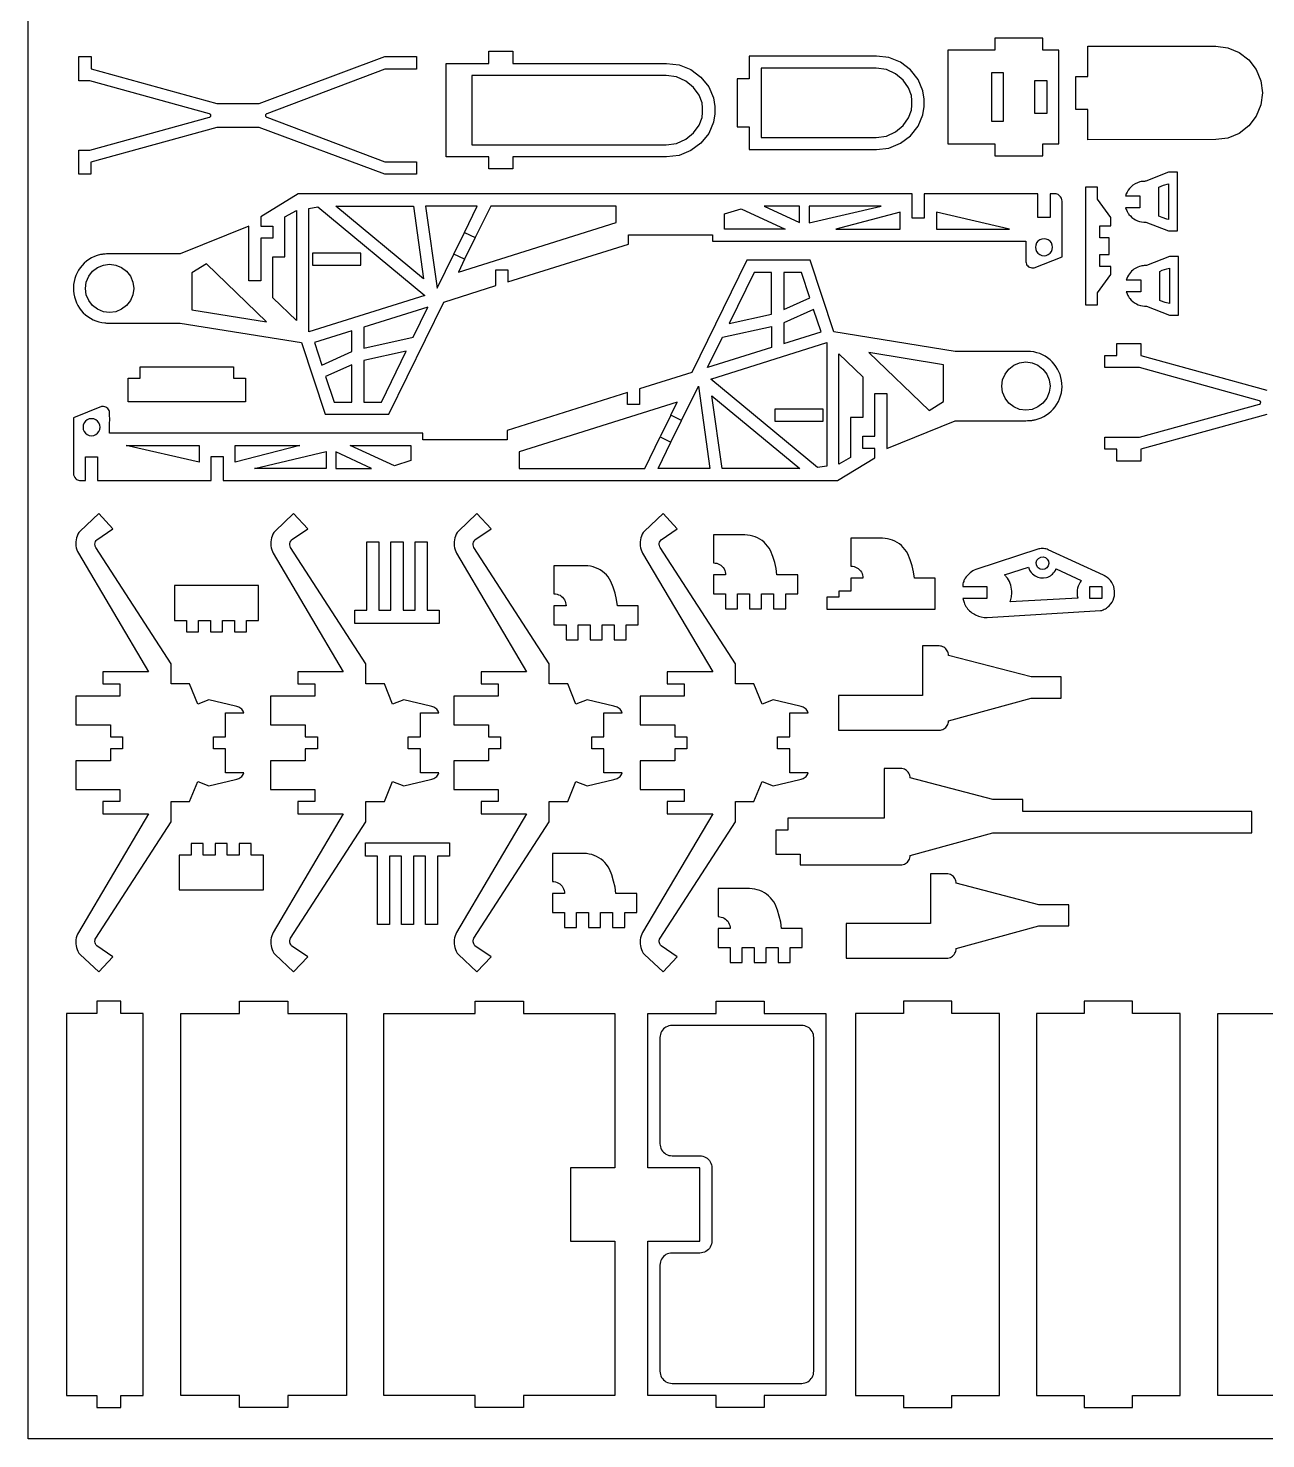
# Model space of a CAD drawing. Extents: x -691 to 1166, y -825 to 1756.
# Drawn here: x -691 to 544, y -825 to 581 of the extents above; entities that cross this region are included whole.
import ezdxf

# ---------------------------------------------------------------- set-up
doc = ezdxf.new("R2010")
doc.units = 0
doc.header["$MEASUREMENT"] = 0
doc.layers.get('0').update_dxf_attribs({"linetype": 'CONTINUOUS'})
doc.layers.add('ENGRAVE', color=1, linetype='CONTINUOUS')
doc.layers.add('LAYER_1', color=18, linetype='CONTINUOUS')

msp = doc.modelspace()

# ---------------------------------------------------------------- linework, layer by layer
msp.add_lwpolyline([(-691, -824.9), (-691, 1756), (1165.7, 1756), (1165.7, -824.9)], close=True)
at = {"layer": 'ENGRAVE'}
for points in [[(-447, 312.6), (-447, 353.3), (-434.9, 353.3), (-434.9, 393.3), (-423.3, 399.7), (-423.3, 289.9)], [(-411.2, 278.6), (-411.2, 401.7), (-402.1, 403.3), (-295.4, 315)], [(-384.2, 404), (-306.8, 404), (-296.6, 331.6)], [(-527.6, 300.6), (-453.2, 288.6), (-513.2, 346.3), (-527.6, 337.5)], [(-10.2, 231.6), (105.6, 267.9), (105.6, 144.8), (96.5, 143.3)], [(117.7, 146.9), (117.7, 256.7), (141.4, 233.9), (141.4, 193.2), (129.3, 193.2), (129.3, 153.3)], [(147.6, 257.9), (207.6, 200.3), (222.1, 209.1), (222.1, 245.9)], [(1.2, 142.5), (-9, 214.9), (78.6, 142.5)], [(-51.9, -769.2), (-50.3, -769.5), (-48.7, -769.6), (80.6, -769.6), (82.2, -769.5), (83.7, -769.2), (85.2, -768.7), (86.6, -768), (87.9, -767.1), (89.1, -766.1), (90.1, -764.9), (91, -763.6), (91.7, -762.2), (92.2, -760.7), (92.5, -759.2), (92.6, -757.6), (92.6, -424.8), (92.5, -423.3), (92.2, -421.7), (91.7, -420.2), (91, -418.8), (90.1, -417.5), (89.1, -416.3), (87.9, -415.3), (86.6, -414.4), (85.2, -413.7), (83.7, -413.2), (82.2, -412.9), (80.6, -412.8), (-48.7, -412.8), (-50.3, -412.9), (-51.9, -413.2), (-53.4, -413.7), (-54.8, -414.4), (-56.1, -415.3), (-57.3, -416.3), (-58.3, -417.5), (-59.2, -418.8), (-59.9, -420.2), (-60.4, -421.7), (-60.7, -423.3), (-60.8, -424.8), (-60.8, -530.7), (-60.7, -532.3), (-60.4, -533.8), (-59.9, -535.3), (-59.2, -536.7), (-58.3, -538), (-57.3, -539.2), (-56.1, -540.2), (-54.8, -541.1), (-53.4, -541.8), (-51.9, -542.3), (-50.3, -542.6), (-48.7, -542.7), (-21, -542.7), (-19.5, -542.8), (-17.9, -543.1), (-16.4, -543.7), (-15, -544.3), (-13.7, -545.2), (-12.5, -546.3), (-11.5, -547.4), (-10.6, -548.8), (-9.9, -550.2), (-9.4, -551.7), (-9.1, -553.2), (-9, -554.8), (-9, -627.7), (-9.1, -629.2), (-9.4, -630.8), (-9.9, -632.3), (-10.6, -633.7), (-11.5, -635), (-12.5, -636.2), (-13.7, -637.2), (-15, -638.1), (-16.4, -638.8), (-17.9, -639.3), (-19.5, -639.6), (-21, -639.7), (-48.7, -639.7), (-50.3, -639.8), (-51.9, -640.1), (-53.4, -640.6), (-54.8, -641.3), (-56.1, -642.2), (-57.3, -643.2), (-58.3, -644.4), (-59.2, -645.7), (-59.9, -647.1), (-60.4, -648.6), (-60.7, -650.2), (-60.8, -651.7), (-60.8, -757.6), (-60.7, -759.2), (-60.4, -760.7), (-59.9, -762.2), (-59.2, -763.6), (-58.3, -764.9), (-57.3, -766.1), (-56.1, -767.1), (-54.8, -768), (-53.4, -768.7)]]:
    msp.add_lwpolyline(points, close=True, dxfattribs=at)
for points in [[(-255.8, 377.8), (-243, 404), (-294.6, 404), (-283.1, 322.1), (-266.4, 356.2)], [(-255.6, 351), (-261.9, 338.1), (-104.4, 387.6), (-104.4, 404), (-229.6, 404), (-245, 372.6)], [(-39.2, 190.3), (-22.5, 224.4), (-11, 142.5), (-62.6, 142.5), (-49.8, 168.7)], [(-50, 195.6), (-43.7, 208.4), (-201.2, 159), (-201.2, 142.5), (-76, 142.5), (-60.6, 174)]]:
    msp.add_lwpolyline(points, dxfattribs=at)
at = {"layer": 'LAYER_1'}
for points in [[(226.4, 466.1), (273.1, 466.1), (273.1, 454.1), (321.2, 454.1), (321.2, 466.1), (337, 466.1), (337, 559.3), (321.2, 559.3), (321.2, 571.3), (273.1, 571.3), (273.1, 559.3), (226.4, 559.3)], [(365.9, 470.2), (365.9, 500.3), (353.9, 500.3), (353.9, 533.3), (365.9, 533.3), (365.9, 563.5), (493.6, 563.5), (505.7, 561.9), (516.9, 557.3), (526.6, 549.9), (534, 540.2), (538.6, 529), (540.2, 516.9), (538.6, 504.8), (534, 493.6), (526.6, 483.9), (516.9, 476.5), (505.7, 471.9), (493.6, 470.3)], [(-628.4, 435.7), (-640.4, 435.7), (-640.4, 459.7), (-629.6, 459.7), (-510, 492.6), (-509.7, 492.8), (-509.3, 493), (-509.1, 493.3), (-508.9, 493.6), (-508.8, 493.9), (-508.7, 494.3), (-508.8, 494.7), (-508.9, 495), (-509.1, 495.3), (-509.3, 495.6), (-509.7, 495.8), (-510, 496), (-629.6, 529), (-640.4, 529), (-640.4, 553), (-628.3, 553), (-628.3, 541), (-502.7, 506.4), (-460.6, 506.4), (-335.3, 553), (-303.8, 553), (-303.8, 540.5), (-335.3, 540.5), (-453.1, 496), (-453.4, 495.9), (-453.7, 495.7), (-454, 495.4), (-454.2, 495.1), (-454.3, 494.7), (-454.3, 494.3), (-454.3, 494), (-454.2, 493.6), (-454, 493.3), (-453.7, 493), (-453.4, 492.8), (-453.1, 492.7), (-335.3, 448.1), (-303.8, 448.1), (-303.8, 435.7), (-335.3, 435.7), (-460.6, 482.3), (-502.7, 482.3), (-628.4, 447.7)], [(-274.1, 453.1), (-274.1, 546.3), (-231.5, 546.3), (-231.5, 558.4), (-207.4, 558.4), (-207.4, 546.3), (-54.4, 546.3), (-41.8, 544.8), (-30.1, 540.1), (-20, 532.7), (-12.2, 523), (-7.3, 511.8), (-6.2, 503.3), (-6.2, 496.1), (-7.3, 487.6), (-12.2, 476.4), (-20, 466.7), (-30.1, 459.3), (-41.8, 454.6), (-54.4, 453.1), (-207.4, 453.1), (-207.4, 441), (-231.5, 441), (-231.5, 453.1)], [(28.3, 460.3), (155.2, 460.3), (167.6, 461.9), (179.2, 466.6), (189.1, 474), (196.7, 483.6), (201.5, 494.9), (202.7, 503.3), (202.7, 510.6), (201.5, 519), (196.7, 530.3), (189.1, 539.9), (179.2, 547.4), (167.6, 552), (155.2, 553.6), (28.3, 553.6), (28.3, 531), (16.3, 531), (16.3, 483), (28.3, 483)], [(40.3, 472.3), (154.9, 472.3), (165.1, 473.8), (174.2, 477.9), (181.7, 484.3), (187.1, 491.9), (190.1, 499.8), (190.6, 504.6), (190.6, 509.3), (190.1, 514.2), (187.1, 522), (181.7, 529.6), (174.2, 536), (165.1, 540.1), (154.9, 541.6), (40.3, 541.6)], [(269.8, 488.7), (281.8, 488.7), (281.8, 536.7), (269.8, 536.7)], [(-44.3, 532.9), (-54.7, 534.3), (-248.3, 534.3), (-248.3, 465.1), (-54.7, 465.1), (-44.3, 466.5), (-35, 470.7), (-27.3, 477), (-21.8, 484.7), (-18.8, 492.5), (-18.2, 497.4), (-18.2, 502), (-18.8, 506.9), (-21.8, 514.7), (-27.3, 522.4), (-35, 528.7)], [(313, 496.2), (313, 529.2), (325, 529.2), (325, 496.2)], [(363.6, 305.5), (375.6, 305.5), (375.6, 317.6), (388.9, 335.7), (388.9, 343.9), (377.9, 343.9), (377.9, 355.9), (387.3, 355.9), (387.3, 372.4), (377.9, 372.4), (377.9, 384.4), (388.9, 384.4), (388.9, 392.7), (375.6, 410.8), (375.6, 422.8), (363.6, 422.8)], [(436.9, 394), (436.9, 422.9), (441.6, 424.8), (446.4, 426.1), (446.4, 390.7), (444.8, 391.1), (440, 392.6)], [(3.7, 381.1), (3.7, 396.2), (20.1, 401.3), (64.1, 381.1)], [(43, 404), (78.5, 387.7), (78.5, 404)], [(88.2, 387.2), (159.8, 404), (88.2, 404)], [(114.5, 381.1), (178.8, 381.1), (178.8, 397.9)], [(214.9, 381.1), (287.8, 381.1), (214.9, 397.9)], [(-266.4, 356.2), (-255.8, 377.8), (-245, 372.6), (-255.6, 351)], [(316.2, 357), (318, 355.6), (320.1, 354.8), (322.3, 354.5), (324.5, 354.8), (326.5, 355.6), (328.3, 357), (329.6, 358.8), (330.5, 360.8), (330.8, 363), (330.5, 365.2), (329.6, 367.3), (328.3, 369), (326.5, 370.4), (324.5, 371.2), (322.3, 371.5), (320.1, 371.2), (318, 370.4), (316.2, 369), (314.9, 367.3), (314, 365.2), (313.7, 363), (314, 360.8), (314.9, 358.8)], [(-407.5, 345), (-359.3, 345), (-359.3, 357), (-407.5, 357)], [(-633, 315.7), (-633.9, 322), (-633, 328.2), (-630.6, 334), (-626.8, 339), (-621.8, 342.8), (-616, 345.2), (-609.8, 346), (-603.6, 345.2), (-597.8, 342.8), (-592.8, 339), (-588.9, 334), (-586.5, 328.2), (-585.7, 322), (-586.5, 315.7), (-588.9, 309.9), (-592.8, 304.9), (-597.8, 301.1), (-603.6, 298.7), (-609.8, 297.9), (-616, 298.7), (-621.8, 301.1), (-626.8, 304.9), (-630.6, 309.9)], [(8.3, 287.1), (50.5, 296.4), (50.5, 337.9), (33.2, 337.9)], [(62.6, 300.8), (88.7, 312.5), (80.3, 337.9), (62.6, 337.9)], [(443.2, 307.8), (438.5, 309.6), (437.7, 310), (437.7, 338.9), (440.1, 340), (444.8, 341.6), (447.3, 342.2), (447.3, 306.8)], [(-356.1, 262.5), (-307.1, 273.2), (-292.3, 303.4), (-356.1, 283.4)], [(99.9, 278.7), (92.5, 301), (62.6, 287.6), (62.6, 267)], [(-13.3, 243.2), (1.5, 273.4), (50.5, 284.1), (50.5, 263.2)], [(-398.1, 245.5), (-368.1, 258.9), (-368.1, 279.6), (-405.5, 267.9)], [(-356.1, 208.6), (-338.7, 208.6), (-313.9, 259.4), (-356.1, 250.2)], [(-591.4, 208.9), (-591.4, 232.4), (-579.4, 232.4), (-579.4, 243.9), (-486.1, 243.9), (-486.1, 232.4), (-474.1, 232.4), (-474.1, 208.9)], [(-385.9, 208.6), (-368.1, 208.6), (-368.1, 245.8), (-394.3, 234.1)], [(283.4, 212.6), (281, 218.4), (280.1, 224.6), (281, 230.8), (283.4, 236.6), (287.2, 241.6), (292.2, 245.4), (298, 247.8), (304.2, 248.7), (310.4, 247.8), (316.2, 245.4), (321.2, 241.6), (325, 236.6), (327.5, 230.8), (328.3, 224.6), (327.5, 218.4), (325, 212.6), (321.2, 207.6), (316.2, 203.8), (310.4, 201.3), (304.2, 200.5), (298, 201.3), (292.2, 203.8), (287.2, 207.6)], [(53.7, 201.6), (53.7, 189.5), (101.9, 189.5), (101.9, 201.6)], [(-632.1, 176.2), (-630, 175.3), (-627.8, 175), (-625.6, 175.3), (-623.6, 176.2), (-621.8, 177.5), (-620.5, 179.3), (-619.6, 181.3), (-619.3, 183.5), (-619.6, 185.7), (-620.5, 187.8), (-621.8, 189.6), (-623.6, 190.9), (-625.6, 191.8), (-627.8, 192.1), (-630, 191.8), (-632.1, 190.9), (-633.9, 189.6), (-635.2, 187.8), (-636.1, 185.7), (-636.3, 183.5), (-636.1, 181.3), (-635.2, 179.3), (-633.9, 177.5)], [(-60.6, 174), (-49.8, 168.7), (-39.2, 190.3), (-50, 195.6)], [(-593.4, 165.5), (-520.5, 165.5), (-520.5, 148.7)], [(-484.4, 148.7), (-484.4, 165.5), (-420.1, 165.5)], [(-465.4, 142.5), (-393.7, 159.3), (-393.7, 142.5)], [(-384.1, 142.5), (-348.6, 142.5), (-384.1, 158.9)], [(-369.7, 165.5), (-309.3, 165.5), (-309.3, 150.3), (-325.7, 145.2)], [(-639.2, -342.2), (-620.6, -359.5), (-606.5, -344.3), (-622.6, -333.3), (-623.1, -332.7), (-623.8, -331.6), (-624.3, -330.3), (-624.4, -329), (-624.3, -327.6), (-624.2, -326.9), (-623.6, -325.7), (-548.5, -209.7), (-548.5, -189.7), (-530.1, -189.7), (-521.9, -169.5), (-510.8, -174), (-484.1, -167.5), (-483, -167.3), (-481.9, -167), (-480.8, -166.6), (-479.8, -166), (-478.8, -165.3), (-478, -164.5), (-477.2, -163.6), (-476.6, -162.6), (-475.9, -161), (-494.3, -161), (-494.3, -137), (-506.3, -137), (-506.3, -125), (-494.3, -125), (-494.3, -101), (-476, -101), (-476.6, -99.5), (-477.2, -98.5), (-478, -97.6), (-478.8, -96.8), (-479.8, -96.1), (-480.8, -95.5), (-481.9, -95.1), (-483, -94.8), (-484.1, -94.6), (-510.8, -88.1), (-521.9, -92.6), (-530.1, -72.4), (-548.5, -72.4), (-548.5, -52.3), (-623.6, 63.6), (-624.2, 64.9), (-624.3, 65.5), (-624.4, 66.9), (-624.3, 68.2), (-623.8, 69.5), (-623.1, 70.7), (-622.6, 71.2), (-606.5, 82.2), (-620.6, 97.4), (-639.2, 80.1), (-640.3, 78.5), (-641.3, 76.8), (-642.1, 75), (-642.7, 73.2), (-643.2, 71.2), (-643.4, 69.3), (-643.5, 67.3), (-643.3, 65.4), (-643, 63.4), (-642.5, 61.5), (-641.8, 59.7), (-640.9, 57.9), (-571.1, -60.4), (-616.5, -60.4), (-616.5, -72.4), (-599.6, -72.4), (-599.6, -84.4), (-643.6, -84.4), (-643.6, -113), (-609, -113), (-609, -125), (-597, -125), (-597, -137), (-609, -137), (-609, -149.1), (-643.6, -149.1), (-643.6, -177.7), (-599.6, -177.7), (-599.6, -189.7), (-616.5, -189.7), (-616.5, -201.7), (-571.1, -201.7), (-640.9, -320), (-641.8, -321.8), (-642.5, -323.6), (-643, -325.5), (-643.3, -327.4), (-643.5, -329.4), (-643.4, -331.4), (-643.2, -333.3), (-642.7, -335.2), (-642.1, -337.1), (-641.3, -338.9), (-640.3, -340.6)], [(-444.7, -342.2), (-426.2, -359.5), (-412, -344.3), (-428.2, -333.3), (-429, -332.2), (-429.6, -331), (-429.9, -329.6), (-430, -328.3), (-429.7, -326.9), (-429.2, -325.7), (-354.1, -209.7), (-354.1, -189.7), (-335.7, -189.7), (-327.5, -169.5), (-316.4, -174), (-289.7, -167.5), (-288.5, -167.3), (-287.4, -167), (-286.3, -166.6), (-285.3, -166), (-284.4, -165.3), (-283.5, -164.5), (-282.8, -163.6), (-282.1, -162.6), (-281.5, -161), (-299.8, -161), (-299.8, -137), (-311.8, -137), (-311.8, -125), (-299.8, -125), (-299.8, -101), (-281.5, -101), (-282.1, -99.5), (-282.8, -98.5), (-283.5, -97.6), (-284.4, -96.8), (-285.3, -96.1), (-286.3, -95.5), (-287.4, -95.1), (-288.5, -94.8), (-289.7, -94.6), (-316.4, -88.1), (-327.5, -92.6), (-335.7, -72.4), (-354.1, -72.4), (-354.1, -52.3), (-429.2, 63.6), (-429.7, 64.9), (-430, 66.2), (-429.9, 67.6), (-429.6, 68.9), (-429, 70.1), (-428.2, 71.2), (-412, 82.2), (-426.2, 97.4), (-444.7, 80.1), (-445.9, 78.5), (-446.8, 76.8), (-447.6, 75), (-448.3, 73.2), (-448.7, 71.2), (-448.9, 69.3), (-449, 67.3), (-448.9, 65.4), (-448.6, 63.4), (-448, 61.5), (-447.3, 59.7), (-446.5, 57.9), (-376.7, -60.4), (-422, -60.4), (-422, -72.4), (-405.1, -72.4), (-405.1, -84.4), (-449.2, -84.4), (-449.2, -113), (-414.6, -113), (-414.6, -125), (-402.5, -125), (-402.5, -137), (-414.6, -137), (-414.6, -149.1), (-449.2, -149.1), (-449.2, -177.7), (-405.1, -177.7), (-405.1, -189.7), (-422, -189.7), (-422, -201.7), (-376.7, -201.7), (-446.5, -320), (-447.3, -321.8), (-448, -323.6), (-448.6, -325.5), (-448.9, -327.4), (-449, -329.4), (-448.9, -331.4), (-448.7, -333.3), (-448.3, -335.2), (-447.6, -337.1), (-446.8, -338.9), (-445.9, -340.6)], [(-261.9, -342.2), (-243.3, -359.5), (-229.2, -344.3), (-245.3, -333.3), (-245.8, -332.7), (-246.5, -331.6), (-246.9, -330.3), (-247.1, -329.6), (-247.1, -328.3), (-246.8, -326.9), (-246.3, -325.7), (-171.2, -209.7), (-171.2, -189.7), (-152.8, -189.7), (-144.6, -169.5), (-133.5, -174), (-106.8, -167.5), (-105.7, -167.3), (-104.5, -167), (-103.5, -166.6), (-102.4, -166), (-101.5, -165.3), (-100.6, -164.5), (-99.9, -163.6), (-99.3, -162.6), (-98.6, -161), (-116.9, -161), (-116.9, -137), (-128.9, -137), (-128.9, -125), (-116.9, -125), (-116.9, -101), (-98.6, -101), (-99.3, -99.5), (-99.9, -98.5), (-100.6, -97.6), (-101.5, -96.8), (-102.4, -96.1), (-103.5, -95.5), (-104.5, -95.1), (-105.7, -94.8), (-106.8, -94.6), (-133.5, -88.1), (-144.6, -92.6), (-152.8, -72.4), (-171.2, -72.4), (-171.2, -52.3), (-246.3, 63.6), (-246.8, 64.9), (-247.1, 66.2), (-247.1, 67.6), (-246.7, 68.9), (-246.1, 70.1), (-245.3, 71.2), (-229.2, 82.2), (-243.3, 97.4), (-261.9, 80.1), (-263, 78.5), (-264, 76.8), (-264.8, 75), (-265.4, 73.2), (-265.8, 71.2), (-266.1, 69.3), (-266.1, 67.3), (-266, 65.4), (-265.7, 63.4), (-265.2, 61.5), (-264.5, 59.7), (-263.6, 57.9), (-193.8, -60.4), (-239.2, -60.4), (-239.2, -72.4), (-222.2, -72.4), (-222.2, -84.4), (-266.3, -84.4), (-266.3, -113), (-231.7, -113), (-231.7, -125), (-219.7, -125), (-219.7, -137), (-231.7, -137), (-231.7, -149.1), (-266.3, -149.1), (-266.3, -177.7), (-222.2, -177.7), (-222.2, -189.7), (-239.2, -189.7), (-239.2, -201.7), (-193.8, -201.7), (-263.6, -320), (-264.5, -321.8), (-265.2, -323.6), (-265.7, -325.5), (-266, -327.4), (-266.1, -329.4), (-266.1, -331.4), (-265.8, -333.3), (-265.4, -335.2), (-264.8, -337.1), (-264, -338.9), (-263, -340.6)], [(-57.7, -359.5), (-43.6, -344.3), (-59.7, -333.3), (-60.2, -332.7), (-60.9, -331.6), (-61.4, -330.3), (-61.5, -329.6), (-61.5, -328.3), (-61.3, -326.9), (-60.7, -325.7), (14.4, -209.7), (14.4, -189.7), (32.8, -189.7), (41, -169.5), (52.1, -174), (78.7, -167.5), (79.9, -167.3), (81, -167), (82.1, -166.6), (83.1, -166), (84.1, -165.3), (84.9, -164.5), (85.7, -163.6), (86.3, -162.6), (86.9, -161), (68.6, -161), (68.6, -137), (56.6, -137), (56.6, -125), (68.6, -125), (68.6, -101), (86.9, -101), (86.3, -99.5), (85.7, -98.5), (84.9, -97.6), (84.1, -96.8), (83.1, -96.1), (82.1, -95.5), (81, -95.1), (79.9, -94.8), (78.7, -94.6), (52.1, -88.1), (41, -92.6), (32.8, -72.4), (14.4, -72.4), (14.4, -52.3), (-60.7, 63.6), (-61, 64.2), (-61.4, 65.5), (-61.5, 66.2), (-61.5, 67.6), (-61.2, 68.9), (-60.6, 70.1), (-59.7, 71.2), (-43.6, 82.2), (-57.7, 97.4), (-76.3, 80.1), (-77.4, 78.5), (-78.4, 76.8), (-79.2, 75), (-79.8, 73.2), (-80.3, 71.2), (-80.5, 69.3), (-80.6, 67.3), (-80.4, 65.4), (-80.1, 63.4), (-79.6, 61.5), (-78.9, 59.7), (-78.1, 57.9), (-8.2, -60.4), (-53.6, -60.4), (-53.6, -72.4), (-36.7, -72.4), (-36.7, -84.4), (-80.7, -84.4), (-80.7, -113), (-46.1, -113), (-46.1, -125), (-34.1, -125), (-34.1, -137), (-46.1, -137), (-46.1, -149.1), (-80.7, -149.1), (-80.7, -177.7), (-36.7, -177.7), (-36.7, -189.7), (-53.6, -189.7), (-53.6, -201.7), (-8.2, -201.7), (-78.1, -320), (-78.9, -321.8), (-79.6, -323.6), (-80.1, -325.5), (-80.4, -327.4), (-80.6, -329.4), (-80.5, -331.4), (-80.3, -333.3), (-79.8, -335.2), (-79.2, -337.1), (-78.4, -338.9), (-77.4, -340.6), (-76.3, -342.2)], [(4.7, 36.3), (-7.4, 36.3), (-7.4, 17.5), (4.6, 17.5), (4.6, 2.5), (16.6, 2.5), (16.6, 17.5), (28.6, 17.5), (28.6, 2.5), (40.6, 2.5), (40.6, 17.5), (52.6, 17.5), (52.6, 2.5), (64.6, 2.5), (64.6, 17.5), (76.6, 17.5), (76.6, 36.3), (55.9, 36.3), (55.1, 42.6), (53.7, 48.8), (51.8, 54.8), (49.4, 60.7), (48.1, 63), (46.6, 65.1), (44.9, 67.1), (43.1, 68.9), (41.1, 70.6), (38.9, 72), (36.6, 73.3), (34.2, 74.3), (31.7, 75.1), (29.2, 75.7), (26.6, 76.1), (24, 76.2), (-7.4, 76.2), (-7.4, 48.3), (-5.8, 48.2), (-4.2, 47.9), (-2.8, 47.4), (-1.3, 46.7), (0, 45.9), (1.1, 44.8), (2.2, 43.6), (3.1, 42.3), (3.8, 40.9), (4.3, 39.4), (4.6, 37.9)], [(105.6, 2.2), (213.7, 2.2), (213.7, 33), (193, 33), (192.2, 39.4), (190.7, 45.5), (188.8, 51.5), (186.5, 57.4), (185.2, 59.7), (183.6, 61.8), (181.9, 63.7), (180.1, 65.6), (178, 67.2), (175.9, 68.6), (173.6, 69.9), (171.2, 70.9), (168.8, 71.8), (166.2, 72.4), (163.7, 72.8), (161.1, 72.9), (129.7, 72.9), (129.7, 45.1), (131.3, 45), (132.8, 44.6), (134.3, 44.1), (135.7, 43.4), (137, 42.6), (138.2, 41.5), (139.2, 40.4), (140.1, 39), (140.8, 37.6), (141.3, 36.1), (141.6, 34.6), (141.7, 33), (129.7, 33), (129.7, 20.2), (117.6, 20.2), (117.6, 14.2), (105.6, 14.2)], [(-365.1, -12.2), (-365.1, 1.3), (-353.1, 1.3), (-353.1, 69.3), (-341.1, 69.3), (-341.1, 1.3), (-329.1, 1.3), (-329.1, 69.3), (-317.1, 69.3), (-317.1, 1.3), (-305.1, 1.3), (-305.1, 69.3), (-293.1, 69.3), (-293.1, 1.3), (-281.1, 1.3), (-281.1, -12.2)], [(-154.5, -28.3), (-142.5, -28.3), (-142.5, -13.3), (-130.5, -13.3), (-130.5, -28.3), (-118.5, -28.3), (-118.5, -13.3), (-106.5, -13.3), (-106.5, -28.3), (-94.5, -28.3), (-94.5, -13.3), (-82.5, -13.3), (-82.5, 5.5), (-103.3, 5.5), (-104.1, 11.9), (-105.5, 18), (-107.4, 24), (-109.7, 29.9), (-111, 32.2), (-112.5, 34.3), (-114.2, 36.3), (-116.1, 38.1), (-118.1, 39.8), (-120.3, 41.3), (-122.6, 42.5), (-125, 43.5), (-127.4, 44.4), (-130, 45), (-132.6, 45.3), (-135.2, 45.4), (-166.5, 45.4), (-166.5, 17.6), (-165, 17.5), (-163.4, 17.2), (-161.9, 16.6), (-160.5, 16), (-159.2, 15.1), (-158, 14), (-157, 12.9), (-156.1, 11.5), (-155.4, 10.1), (-154.9, 8.6), (-154.6, 7.1), (-154.5, 5.5), (-166.5, 5.5), (-166.5, -13.3), (-154.5, -13.3)], [(-545.1, -9), (-533.1, -9), (-533.1, -20.5), (-521.1, -20.5), (-521.1, -9), (-509.1, -9), (-509.1, -20.5), (-497.1, -20.5), (-497.1, -9), (-485.1, -9), (-485.1, -20.5), (-473.1, -20.5), (-473.1, -9), (-461.1, -9), (-461.1, 25.8), (-545.1, 25.8)], [(368, 12.8), (368, 24.8), (380, 24.8), (380, 12.8)], [(117.2, -83.9), (117.2, -118.5), (217.6, -118.5), (218.9, -118.4), (220.1, -118.1), (221.2, -117.7), (222.3, -117.2), (223.4, -116.5), (224.3, -115.7), (225.1, -114.8), (225.8, -113.8), (226.3, -112.7), (226.7, -111.5), (227, -110.3), (227, -109.1), (309.4, -86.5), (339.3, -86.5), (339.3, -65.3), (309.4, -65.3), (227, -43.9), (227, -42.7), (226.7, -41.5), (226.3, -40.3), (225.8, -39.2), (225.1, -38.2), (224.3, -37.2), (223.4, -36.4), (222.3, -35.8), (221.2, -35.2), (220.1, -34.8), (218.9, -34.6), (217.6, -34.5), (201.2, -34.5), (201.2, -83.9)], [(54.9, -242), (79, -242), (79, -252.7), (179.4, -252.7), (180.6, -252.6), (181.9, -252.4), (183, -252), (184.1, -251.5), (185.1, -250.8), (186.1, -250), (186.9, -249), (187.6, -248), (188.1, -246.9), (188.5, -245.8), (188.7, -244.5), (188.8, -243.3), (271.1, -220.7), (529.7, -220.7), (529.7, -199.6), (301.1, -199.6), (301.1, -187.6), (271.1, -187.6), (188.8, -166.1), (188.7, -164.9), (188.5, -163.7), (188.1, -162.5), (187.6, -161.4), (186.9, -160.4), (186.1, -159.5), (185.1, -158.7), (184.1, -158), (183, -157.4), (181.9, -157.1), (180.6, -156.8), (179.4, -156.7), (163, -156.7), (163, -206.1), (66.9, -206.1), (66.9, -218.1), (54.9, -218.1)], [(-540.4, -277.7), (-456.4, -277.7), (-456.4, -243), (-468.4, -243), (-468.4, -231.5), (-480.4, -231.5), (-480.4, -243), (-492.4, -243), (-492.4, -231.5), (-504.4, -231.5), (-504.4, -243), (-516.4, -243), (-516.4, -231.5), (-528.4, -231.5), (-528.4, -243), (-540.4, -243)], [(-342.6, -312.1), (-342.6, -244.1), (-354.6, -244.1), (-354.6, -230.6), (-270.6, -230.6), (-270.6, -244.1), (-282.6, -244.1), (-282.6, -312.1), (-294.6, -312.1), (-294.6, -244.1), (-306.6, -244.1), (-306.6, -312.1), (-318.6, -312.1), (-318.6, -244.1), (-330.6, -244.1), (-330.6, -312.1)], [(-156, -315.1), (-144, -315.1), (-144, -300.1), (-132, -300.1), (-132, -315.1), (-120, -315.1), (-120, -300.1), (-108, -300.1), (-108, -315.1), (-96, -315.1), (-96, -300.1), (-84, -300.1), (-84, -281.3), (-104.7, -281.3), (-105.6, -275), (-107, -268.8), (-108.9, -262.8), (-111.2, -256.9), (-112.5, -254.6), (-114, -252.5), (-115.7, -250.5), (-117.6, -248.7), (-119.6, -247), (-121.8, -245.6), (-124.1, -244.3), (-126.5, -243.3), (-128.9, -242.4), (-131.5, -241.9), (-134.1, -241.5), (-136.7, -241.4), (-168, -241.4), (-168, -269.3), (-166.5, -269.4), (-164.9, -269.7), (-163.4, -270.2), (-162, -270.9), (-160.7, -271.7), (-159.5, -272.8), (-158.5, -274), (-157.6, -275.3), (-156.9, -276.7), (-156.4, -278.2), (-156.1, -279.7), (-156, -281.3), (-168, -281.3), (-168, -300.1), (-156, -300.1)], [(124.9, -311), (124.9, -345.6), (225.3, -345.6), (226.5, -345.6), (227.7, -345.3), (228.9, -344.9), (230, -344.4), (231, -343.7), (231.9, -342.9), (232.7, -342), (233.4, -340.9), (233.9, -339.8), (234.3, -338.7), (234.6, -337.5), (234.7, -336.2), (317, -313.6), (347, -313.6), (347, -292.5), (317, -292.5), (234.7, -271.1), (234.6, -269.8), (234.3, -268.6), (233.9, -267.5), (233.4, -266.4), (232.7, -265.4), (231.9, -264.4), (231, -263.6), (230, -262.9), (228.9, -262.4), (227.7, -262), (226.5, -261.8), (225.3, -261.7), (208.9, -261.7), (208.9, -311)], [(9.2, -350.2), (21.2, -350.2), (21.2, -335.1), (33.2, -335.1), (33.2, -350.2), (45.2, -350.2), (45.2, -335.1), (57.2, -335.1), (57.2, -350.2), (69.2, -350.2), (69.2, -335.1), (81.2, -335.1), (81.2, -316.3), (60.5, -316.3), (59.7, -310), (58.2, -303.8), (56.3, -297.8), (54, -291.9), (52.7, -289.6), (51.2, -287.5), (49.5, -285.5), (47.6, -283.7), (45.6, -282), (43.5, -280.6), (41.2, -279.3), (38.8, -278.3), (36.3, -277.5), (33.8, -276.9), (31.2, -276.5), (28.6, -276.4), (-2.8, -276.4), (-2.8, -304.3), (-1.2, -304.4), (0.3, -304.7), (1.8, -305.2), (3.2, -305.9), (4.5, -306.8), (5.7, -307.8), (6.8, -309), (7.6, -310.3), (8.3, -311.7), (8.8, -313.2), (9.1, -314.7), (9.2, -316.3), (-2.8, -316.3), (-2.8, -335.1), (9.2, -335.1)], [(-652.8, -781.7), (-622.6, -781.7), (-622.6, -793.7), (-598.5, -793.7), (-598.5, -781.7), (-576.3, -781.7), (-576.3, -400.8), (-598.5, -400.8), (-598.5, -388.7), (-622.6, -388.7), (-622.6, -400.8), (-652.8, -400.8)], [(-538.8, -781.7), (-538.8, -400.8), (-480.2, -400.8), (-480.2, -388.7), (-432, -388.7), (-432, -400.8), (-373.4, -400.8), (-373.4, -781.7), (-432, -781.7), (-432, -793.7), (-480.2, -793.7), (-480.2, -781.7)], [(-245.1, -793.7), (-245.1, -781.7), (-336.1, -781.7), (-336.1, -400.8), (-245.1, -400.8), (-245.1, -388.7), (-196.9, -388.7), (-196.9, -400.8), (-105.8, -400.8), (-105.8, -554.8), (-150, -554.8), (-150, -627.7), (-105.8, -627.7), (-105.8, -781.7), (-196.9, -781.7), (-196.9, -793.7)], [(-72.8, -781.7), (-72.8, -627.7), (-21, -627.7), (-21, -554.8), (-72.8, -554.8), (-72.8, -400.8), (-4.8, -400.8), (-4.8, -388.7), (43.3, -388.7), (43.3, -400.8), (104.7, -400.8), (104.7, -781.7), (43.3, -781.7), (43.3, -793.7), (-4.8, -793.7), (-4.8, -781.7)], [(134.4, -781.7), (182.1, -781.7), (182.1, -793.7), (230.2, -793.7), (230.2, -781.7), (277.9, -781.7), (277.9, -400.8), (230.2, -400.8), (230.2, -388.7), (182.1, -388.7), (182.1, -400.8), (134.4, -400.8)], [(314.7, -781.7), (362.4, -781.7), (362.4, -793.7), (410.5, -793.7), (410.5, -781.7), (458.2, -781.7), (458.2, -400.8), (410.5, -400.8), (410.5, -388.7), (362.4, -388.7), (362.4, -400.8), (314.7, -400.8)], [(495.7, -781.7), (495.7, -400.8), (578.6, -400.8), (578.6, -388.7), (626.7, -388.7), (626.7, -400.8), (709.6, -400.8), (709.6, -781.7), (626.7, -781.7), (626.7, -793.7), (578.6, -793.7), (578.6, -781.7)]]:
    msp.add_lwpolyline(points, close=True, dxfattribs=at)
for points in [[(455.5, 379.2), (455.5, 437.7), (446.4, 437.7), (423.7, 428.8, -0.053792), (422.5, 428.7, 0.06757), (418, 428.2, 0.134573), (408.9, 423, 0.091442), (404.2, 416.2, 0.026852), (403.9, 415.5, 0.018158), (403.6, 414.3), (418, 414.3), (418, 402.3), (403.6, 402.3, 0.020263), (405.2, 398.7, 0.052267), (407, 395.8, 0.21381), (421.8, 388.1, 0.039966), (422.7, 388.1, -0.073157), (423.7, 388.1), (446.4, 379.2)], [(-418.2, 267.9), (-394.6, 196.6), (-331.2, 196.6), (-276.5, 308.3), (-224.4, 324.7), (-224.4, 340.5), (-212.4, 340.5), (-212.4, 328.4), (-92.3, 366.1), (-92.3, 375.5), (-8.3, 375.5), (-8.3, 369), (304.2, 369, -0.002863), (304.1, 355.7, 0.011045), (304.2, 348.5, 0.190421), (306, 344.3, 0.190421), (310.2, 342.5, 0.008181), (312.1, 342.4, 0.046914), (312.4, 342.5), (340.3, 353.4), (340.3, 408.8, 0.193592), (337.9, 414.3, 0.165668), (334.3, 416.1, 0.040611), (332.2, 416.1, -0.010523), (328.3, 416.1), (328.3, 392.5), (316.2, 392.5), (316.2, 416.1), (202.9, 416.1), (202.9, 392.1), (190.8, 392.1), (190.8, 416.1), (-421.8, 416.1), (-459, 393.4), (-459, 384), (-447, 384), (-447, 372), (-459, 372), (-459, 329.4), (-471, 329.4), (-471, 384), (-539.3, 356.4), (-609.8, 356.4, 0.019668), (-615.6, 356.1, 0.033667), (-619, 355.6, 0.853868), (-614.4, 287.5, 0.016829), (-613.8, 287.5, 0.002839), (-609.8, 287.4), (-539.3, 287.4)], [(456.3, 295.2), (456.3, 353.7), (447.3, 353.7), (424.5, 344.8, -0.053792), (423.4, 344.7, 0.06757), (418.9, 344.2, 0.154821), (408.6, 337.9, 0.074243), (404.9, 332, 0.027195), (404.6, 331.2, 0.027972), (404.4, 330.4), (418.9, 330.4), (418.9, 318.4), (404.4, 318.4, 0.020263), (406, 314.8, 0.052267), (407.9, 311.9, 0.21381), (422.6, 304.2, 0.039966), (423.6, 304.2, -0.073157), (424.5, 304.1), (447.3, 295.2)], [(-633.9, 130.5), (-633.9, 154), (-621.8, 154), (-621.8, 130.5), (-508.5, 130.5), (-508.5, 154.5), (-496.4, 154.5), (-496.4, 130.5), (116.2, 130.5), (153.4, 153.1), (153.4, 162.5), (141.4, 162.5), (141.4, 174.6), (153.4, 174.5), (153.4, 217.2), (165.4, 217.2), (165.4, 162.5), (233.7, 190.1), (304.2, 190.1, 0.019668), (310.1, 190.4, 0.033667), (313.4, 191, 0.36885), (340.2, 227, 0.368849), (308.9, 259, 0.016829), (308.2, 259.1, 0.002839), (304.2, 259.2), (233.7, 259.2), (112.6, 278.7), (89, 350), (25.7, 350), (-29.1, 238.2), (-81.2, 221.9), (-81.2, 206.1), (-93.2, 206.1), (-93.2, 218.1), (-213.3, 180.4), (-213.3, 171), (-297.3, 171), (-297.3, 177.5), (-609.8, 177.5, -0.002863), (-609.7, 190.9, 0.011045), (-609.8, 198.1, 0.190421), (-611.6, 202.3, 0.190421), (-615.8, 204.1, 0.008181), (-617.7, 204.1, 0.046914), (-618, 204.1), (-645.9, 193.1), (-645.9, 137.7, 0.193592), (-643.5, 132.2, 0.165668), (-639.9, 130.5, 0.040611), (-637.8, 130.4, -0.010523)], [(241.3, 24.8), (265.2, 24.8), (265.2, 12.8), (241.3, 12.8, 0.016449), (242.6, 8.7, 0.076543), (245.2, 3.8, 0.119072), (254.1, -3.6, 0.116789), (265.7, -6.2), (378.7, 0.7, 0.061524), (381.3, 1.5, 0.059423), (385.6, 4.1, 0.250186), (392.7, 20.2, 0.250186), (383.2, 35.1, 0.012904), (382.8, 35.3, 0.00354), (381.5, 36), (326.5, 61.5, 0.079054), (321.8, 62.6, 0.080221), (317, 62.2), (254.3, 41.8, 0.079665), (248.5, 38.4, 0.074679), (243.7, 33, 0.030684), (242.8, 31.4, 0.035288), (242.2, 29.9, 0.009209), (241.4, 27.5, 0.034821), (241.3, 26.9, 0.052258), (241.3, 25.9, -0.017405)], [(283, 36.4), (306.7, 44.1, 0.054826), (308.5, 40.2, 0.127672), (313.5, 35.3, 0.198912), (324.7, 33.8, 0.19941), (333.6, 40.6, 0.025267), (334, 41.5, -0.008421), (334.4, 42.4), (359.5, 30.8, 0.104495), (355.8, 23.2, 0.112436), (355.5, 15.3, 0.021636), (355.8, 14.2, -0.007211), (356.1, 13.2), (288.6, 9.4, 0.008878), (289.7, 14.4, 0.065383), (290.2, 20.2, 0.078347), (288.5, 27.9, 0.079906), (284.6, 34.5, 0.016985), (283.8, 35.5, -0.005661)], [(315.8, 44.1, -0.967799), (325.6, 52.1, -0.967799), (316.4, 43.5, -0.016364), (316.1, 43.8, -0.016364)]]:
    msp.add_lwpolyline(points, format="xyb", close=True, dxfattribs=at)
msp.add_lwpolyline([(544.5, 196.4), (418.9, 161.8), (418.9, 149.7), (394.8, 149.7), (394.8, 161.7), (382.8, 161.7), (382.8, 173.8), (417.6, 173.8), (537.2, 206.7, 0.322393), (538.4, 208.4, 0.322302), (537.2, 210), (417.6, 243), (382.8, 243), (382.8, 255), (394.8, 255), (394.8, 267), (418.9, 267), (418.9, 255), (544.5, 220.4)], format="xyb", dxfattribs=at)

doc.saveas('drawing.dxf')
